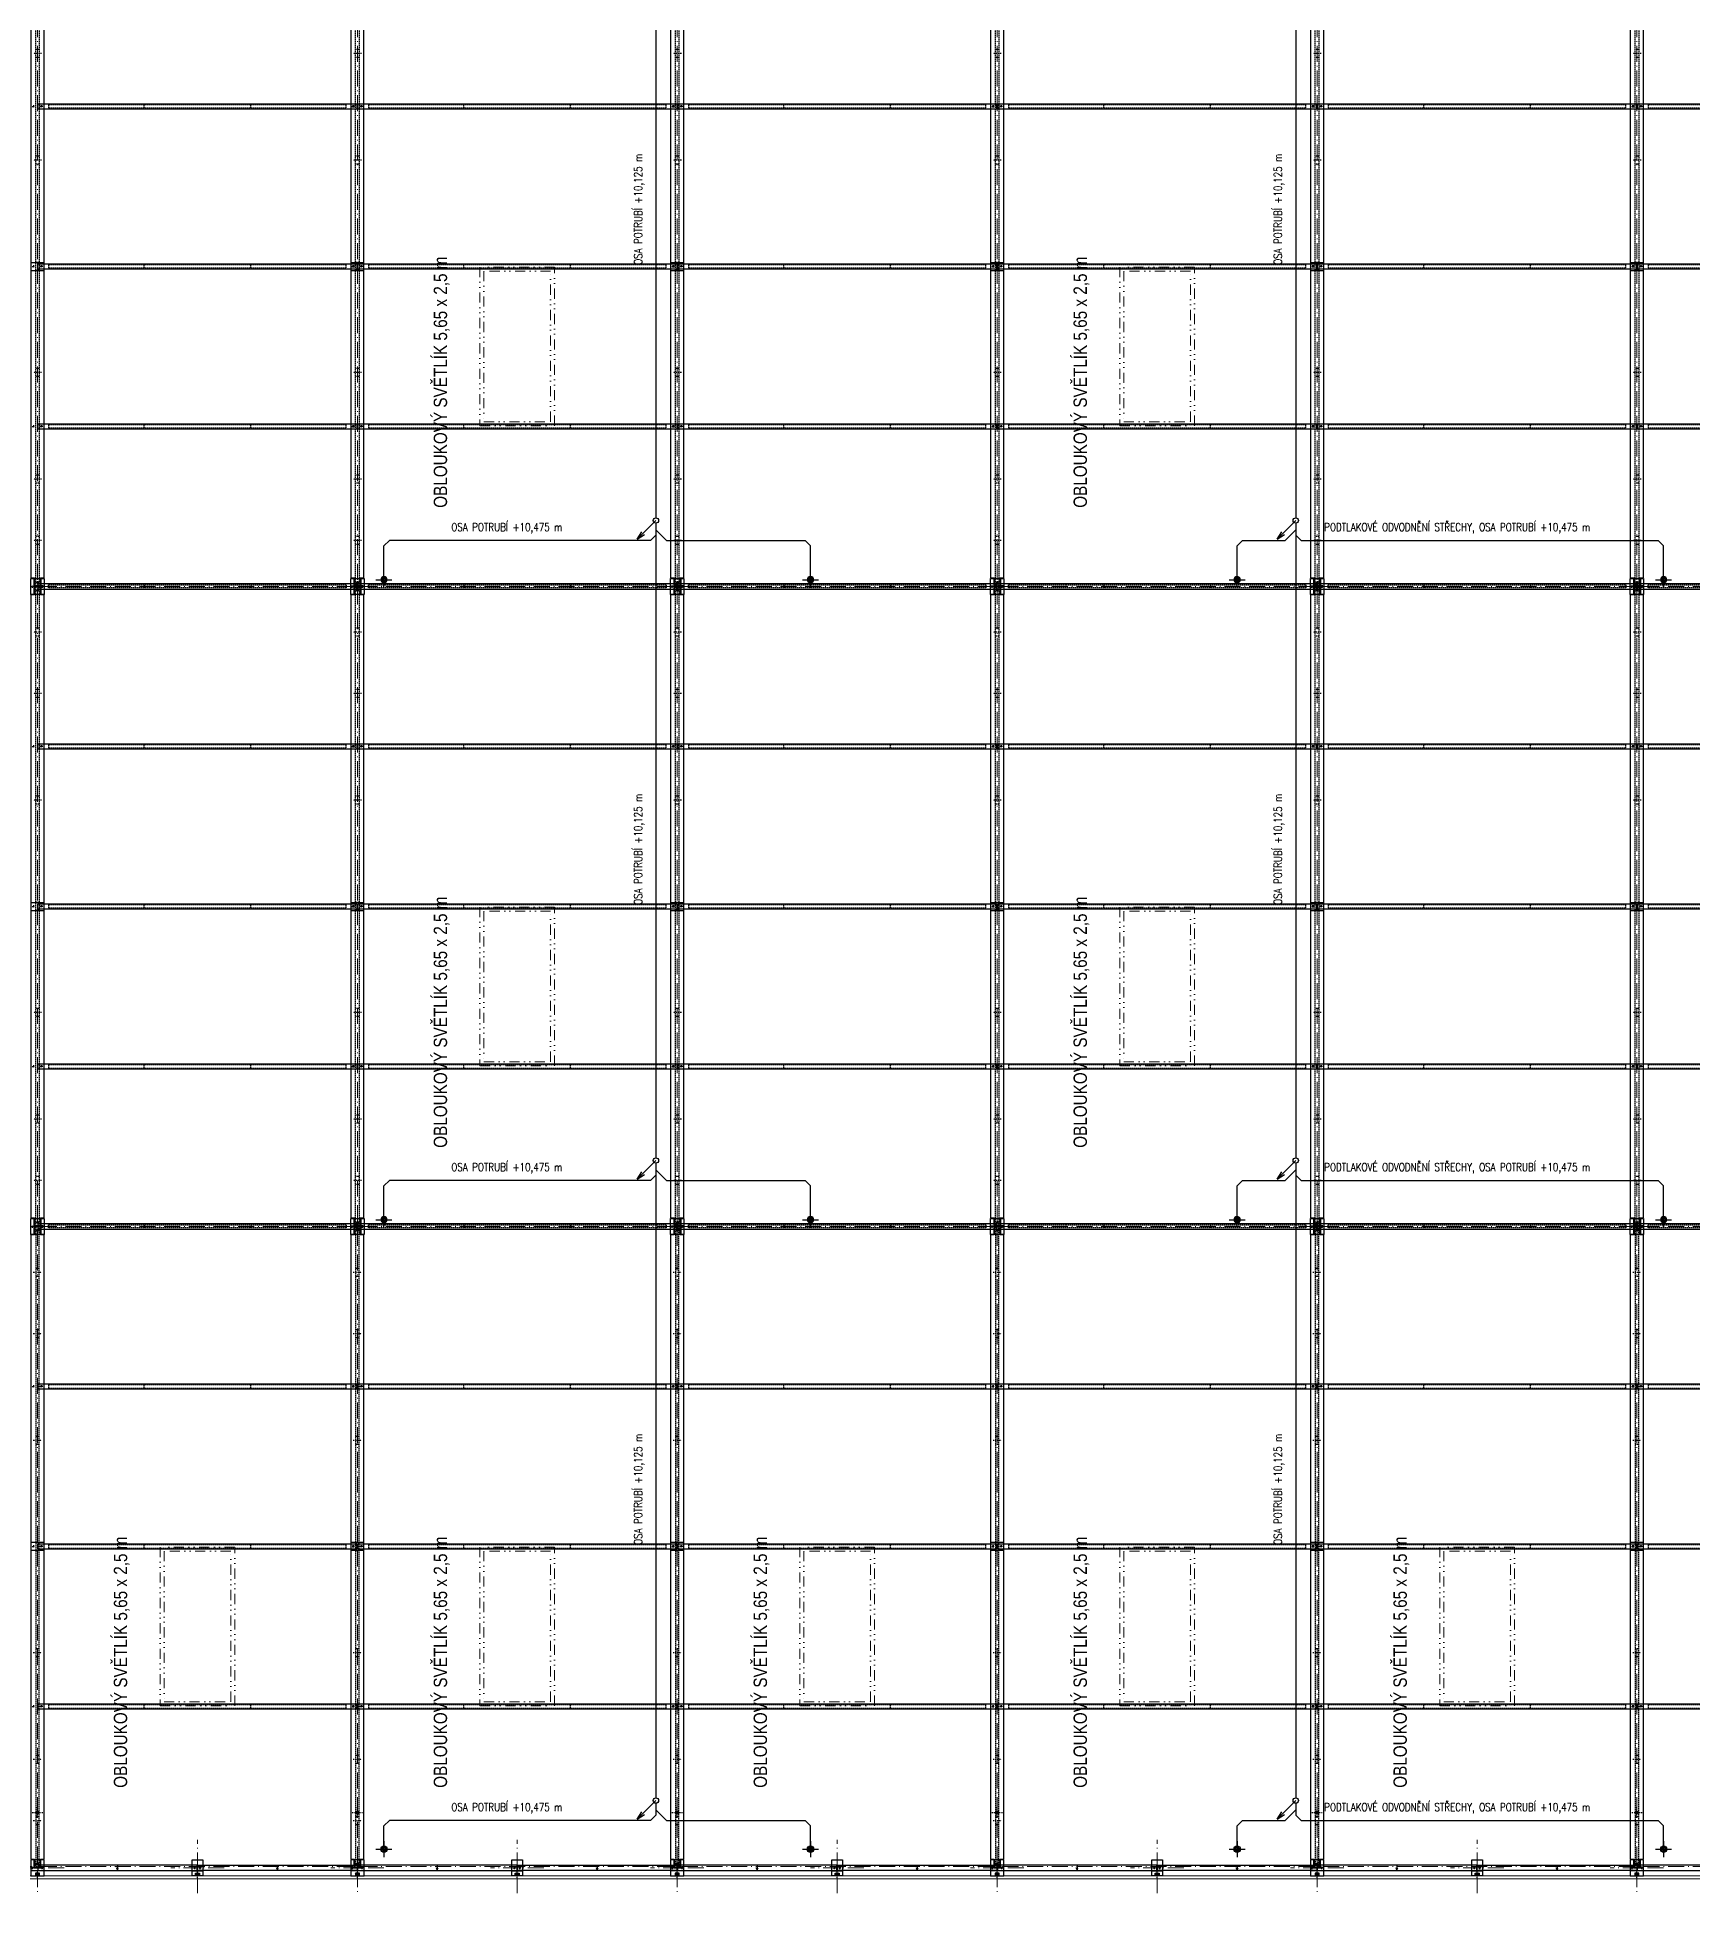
# Model space of a CAD drawing. Header units: millimetres. Extents: x 325046 to 1268204, y 1875583 to 2761998.
# Drawn here: x 802074 to 864169, y 2053383 to 2123333 of the extents above; entities that cross this region are included whole.
import ezdxf

# ---------------------------------------------------------------- set-up
doc = ezdxf.new("R2010")
doc.units = ezdxf.units.MM
doc.header["$LTSCALE"] = 100
doc.header["$PDMODE"] = 65
for name, pattern in [('ACAD_ISO10W100', [18.5, 12, -3, 0.5, -3]), ('DASHDOT', [1, 0.5, -0.25, 0, -0.25]), ('DASHED', [0.75, 0.5, -0.25]), ('DIVIDE', [31.75, 12.7, -6.35, 0, -6.35, 0, -6.35]), ('SO02_F11anp01$0${ Leader Line}', [0])]:
    doc.linetypes.add(name, pattern=pattern)
for name, color, linetype in [('025', 1, 'Continuous'), ('035', 7, 'Continuous'), ('070', 6, 'Continuous'), ('DEHA', 2, 'Continuous'), ('KOTY', 2, 'Continuous'), ('Kóty osové', 5, 'Continuous'), ('POPIS', 7, 'Continuous')]:
    doc.layers.add(name, color=color, linetype=linetype)
for name, color, linetype, lineweight, true_color in [('Korabek-text', 7, 'Continuous', 0, 0x7a7a7a), ('Korabek-trasy', 7, 'Continuous', 30, 0x7478c3), ('Korabek-vpuste', 7, 'Continuous', 30, 0x6f7ceb), ('Světlíky', 7, 'DIVIDE', 15, 0xf81696)]:
    doc.layers.add(name, color=color, linetype=linetype, lineweight=lineweight, true_color=true_color)
doc.layers.add('Objekty - osy', color=5, linetype='ACAD_ISO10W100', lineweight=20)
doc.layers.add('OBVODOVÝ PLÁŠŤ', color=2, linetype='Continuous', lineweight=9)
doc.layers.add('Příprava na dock', color=7, linetype='Continuous', true_color=0x616161)
doc.styles.add('ARIAL NARROW', font='ARIALN.TTF')
doc.styles.add('ARIL-TENKÝ', font='arial.ttf')
doc.styles.add('ROMANS', font='romans.shx', dxfattribs={"width": 0.8})
doc.dimstyles.new('400', dxfattribs={"dimscale": 400, "dimtxt": 2.5, "dimasz": 2, "dimexe": 1, "dimexo": 12, "dimgap": 1, "dimtad": 1, "dimdec": 0, "dimzin": 0, "dimdsep": 46, "dimtxsty": 'ARIL-TENKÝ', "dimblk": 'ARCHTICK', "dimcen": 4, "dimdle": 1, "dimclrd": 256, "dimclre": 256, "dimclrt": 7, "dimadec": 0, "dimazin": 0, "dimtfac": 1, "dimtdec": 0, "dimtix": 1, "dimtofl": 0, "dimtmove": 0, "dimatfit": 0, "dimldrblk": 'OBLIQUE', "dimfxl": 1, "dimtolj": 1, "dimtzin": 0, "dimlwd": -1, "dimlwe": -1, "dimarcsym": 0})

# ---------------------------------------------------------------- blocks, each defined once
blk = doc.blocks.new('S1 STŘECHA')
at = {"layer": '025'}
h = blk.add_hatch(color=256, dxfattribs=at)
h.dxf.hatch_style = 1
edge = h.paths.add_edge_path()
edge.add_arc((1682139, -5081019), 10, 0, 360)
h = blk.add_hatch(color=256, dxfattribs=at)
h.dxf.hatch_style = 1
edge = h.paths.add_edge_path()
edge.add_arc((1682519, -5081019), 10, 0, 360)
for centre in [(1682139, -5081019), (1682519, -5081019)]:
    blk.add_circle(centre, 10, dxfattribs=at)
at = {"layer": '035', "linetype": 'DASHED'}
for centre in [(1682329, -5080869), (1682329, -5081169)]:
    blk.add_circle(centre, 30, dxfattribs=at)
at = {"layer": '070', "ltscale": 0.5}
blk.add_lwpolyline([(1682079, -5080719), (1682579, -5080719), (1682579, -5081319), (1682079, -5081319)], close=True, dxfattribs=at)
for points in [[(1682199, -5080719), (1682199, -5081319)], [(1682459, -5080719), (1682459, -5081319)]]:
    blk.add_lwpolyline(points, dxfattribs=at)
at = {"layer": 'Příprava na dock', "linetype": 'DASHDOT', "ltscale": 0.5}
for points in [[(1682189, -5081019), (1682089, -5081019)], [(1682139, -5081069), (1682139, -5080969)], [(1682279, -5080869), (1682379, -5080869)], [(1682279, -5081169), (1682379, -5081169)], [(1682329, -5080819), (1682329, -5080919)], [(1682329, -5081119), (1682329, -5081219)], [(1682569, -5081019), (1682469, -5081019)], [(1682519, -5081069), (1682519, -5080969)]]:
    blk.add_lwpolyline(points, dxfattribs=at)
blk = doc.blocks.new('V2')
at = {"layer": '025'}
h = blk.add_hatch(color=256, dxfattribs=at)
h.dxf.hatch_style = 1
h.paths.add_polyline_path([(1705186, -4880766, -1), (1705166, -4880766, -1)])
h = blk.add_hatch(color=256, dxfattribs=at)
h.dxf.hatch_style = 1
h.paths.add_polyline_path([(1705466, -4880766, 1), (1705486, -4880766, 1)])
h = blk.add_hatch(color=256, dxfattribs=at)
h.dxf.hatch_style = 1
h.paths.add_polyline_path([(1705186, -4886766, -1), (1705166, -4886766, -1)])
h = blk.add_hatch(color=256, dxfattribs=at)
h.dxf.hatch_style = 1
h.paths.add_polyline_path([(1705466, -4886766, 1), (1705486, -4886766, 1)])
h = blk.add_hatch(color=256, dxfattribs=at)
h.dxf.hatch_style = 1
h.paths.add_polyline_path([(1705186, -4892766, -1), (1705166, -4892766, -1)])
h = blk.add_hatch(color=256, dxfattribs=at)
h.dxf.hatch_style = 1
h.paths.add_polyline_path([(1705466, -4892766, 1), (1705486, -4892766, 1)])
at = {"layer": 'Příprava na dock'}
h = blk.add_hatch(dxfattribs=at)
h.set_pattern_fill('ANSI31', color=256, scale=250, angle=180)
h.set_pattern_definition([(225, (602695.915, -9703834.77), (22.09708691, -22.09708691), [])])
edge = h.paths.add_edge_path()
edge.add_arc((1705326, -4876786), 50, 0, 360)
at = {"layer": '025', "linetype": 'DASHED', "ltscale": 0.5}
for centre in [(1705326, -4874866), (1705326, -4898616)]:
    blk.add_circle(centre, 12.5, dxfattribs=at)
at = {"layer": '025'}
for centre, radius in [((1705326, -4876786), 50), ((1705176, -4880766), 10), ((1705476, -4880766), 10), ((1705176, -4886766), 10), ((1705476, -4886766), 10), ((1705176, -4892766), 10), ((1705476, -4892766), 10)]:
    blk.add_circle(centre, radius, dxfattribs=at)
at = {"layer": '035'}
blk.add_lwpolyline([(1705216, -4875036), (1705076, -4875036), (1705076, -4875036), (1705076, -4875036), (1705076, -4898446), (1705216, -4898446), (1705216, -4898746), (1705436, -4898746), (1705436, -4898446), (1705436, -4898446), (1705576, -4898446), (1705576, -4875036), (1705576, -4875036), (1705576, -4875036), (1705436, -4875036), (1705436, -4874736), (1705216, -4874736)], close=True, dxfattribs=at)
for points in [[(1705216, -4874836), (1705436, -4874836)], [(1705076, -4886616), (1705576, -4886616)], [(1705076, -4886916), (1705576, -4886916)]]:
    blk.add_lwpolyline(points, dxfattribs=at)
at = {"layer": '035', "linetype": 'DASHED'}
blk.add_lwpolyline([(1705391, -4874736), (1705261, -4874736), (1705261, -4898746), (1705391, -4898746)], close=True, dxfattribs=at)
at = {"layer": '035', "linetype": 'DASHED', "ltscale": 0.8}
for points in [[(1705391, -4876336), (1705261, -4876336)], [(1705391, -4876636), (1705261, -4876636)], [(1705391, -4878636), (1705261, -4878636)], [(1705391, -4878936), (1705261, -4878936)], [(1705391, -4882636), (1705261, -4882636)], [(1705391, -4882936), (1705261, -4882936)], [(1705386, -4886616), (1705266, -4886616)], [(1705386, -4886916), (1705266, -4886916)], [(1705391, -4890596), (1705261, -4890596)], [(1705391, -4890896), (1705261, -4890896)], [(1705391, -4894596), (1705261, -4894596)], [(1705391, -4894896), (1705261, -4894896)], [(1705391, -4896896), (1705261, -4896896)], [(1705391, -4897196), (1705261, -4897196)]]:
    blk.add_lwpolyline(points, dxfattribs=at)
at = {"layer": 'DEHA', "color": 3, "linetype": 'DASHDOT', "ltscale": 0.9}
for points in [[(1705523, -4876786), (1705129, -4876786)], [(1705326, -4876589), (1705326, -4876983)]]:
    blk.add_lwpolyline(points, dxfattribs=at)
at = {"layer": 'Příprava na dock', "linetype": 'DASHDOT', "ltscale": 0.2}
for points in [[(1705326, -4874916), (1705326, -4874816)], [(1705276, -4874866), (1705376, -4874866)], [(1705376, -4898616), (1705276, -4898616)], [(1705326, -4898666), (1705326, -4898566)]]:
    blk.add_lwpolyline(points, dxfattribs=at)
at = {"layer": 'Příprava na dock', "linetype": 'DASHDOT', "ltscale": 0.8}
for points in [[(1705481, -4876486), (1705171, -4876486)], [(1705481, -4878786), (1705171, -4878786)], [(1705481, -4882786), (1705171, -4882786)], [(1705481, -4890746), (1705171, -4890746)], [(1705481, -4894746), (1705171, -4894746)], [(1705481, -4897046), (1705171, -4897046)]]:
    blk.add_lwpolyline(points, dxfattribs=at)
at = {"layer": 'Příprava na dock', "linetype": 'DASHDOT', "ltscale": 0.5}
for points in [[(1705126, -4880766), (1705226, -4880766)], [(1705176, -4880816), (1705176, -4880716)], [(1705526, -4880766), (1705426, -4880766)], [(1705476, -4880816), (1705476, -4880716)], [(1705176, -4886816), (1705176, -4886716)], [(1705476, -4886816), (1705476, -4886716)], [(1705126, -4886766), (1705226, -4886766)], [(1705526, -4886766), (1705426, -4886766)], [(1705126, -4892766), (1705226, -4892766)], [(1705176, -4892816), (1705176, -4892716)], [(1705526, -4892766), (1705426, -4892766)], [(1705476, -4892816), (1705476, -4892716)]]:
    blk.add_lwpolyline(points, dxfattribs=at)
blk = doc.blocks.new('V1')
at = {"layer": '025'}
h = blk.add_hatch(color=256, dxfattribs=at)
h.dxf.hatch_style = 1
h.paths.add_polyline_path([(1708921, -4904766, -1), (1708901, -4904766, -1)])
h = blk.add_hatch(color=256, dxfattribs=at)
h.dxf.hatch_style = 1
h.paths.add_polyline_path([(1709201, -4904766, 1), (1709221, -4904766, 1)])
h = blk.add_hatch(color=256, dxfattribs=at)
h.dxf.hatch_style = 1
h.paths.add_polyline_path([(1708921, -4910766, -1), (1708901, -4910766, -1)])
h = blk.add_hatch(color=256, dxfattribs=at)
h.dxf.hatch_style = 1
h.paths.add_polyline_path([(1709201, -4910766, 1), (1709221, -4910766, 1)])
h = blk.add_hatch(color=256, dxfattribs=at)
h.dxf.hatch_style = 1
h.paths.add_polyline_path([(1708921, -4916766, -1), (1708901, -4916766, -1)])
h = blk.add_hatch(color=256, dxfattribs=at)
h.dxf.hatch_style = 1
h.paths.add_polyline_path([(1709201, -4916766, 1), (1709221, -4916766, 1)])
at = {"layer": '025', "linetype": 'DASHED', "ltscale": 0.5}
for centre in [(1709061, -4898916), (1709061, -4922616)]:
    blk.add_circle(centre, 12.5, dxfattribs=at)
at = {"layer": '025'}
for centre in [(1708911, -4904766), (1709211, -4904766), (1708911, -4910766), (1709211, -4910766), (1708911, -4916766), (1709211, -4916766)]:
    blk.add_circle(centre, 10, dxfattribs=at)
at = {"layer": '035'}
blk.add_lwpolyline([(1708951, -4922446), (1708811, -4922446), (1708811, -4922446), (1708811, -4922446), (1708811, -4899086), (1708951, -4899086), (1708951, -4898786), (1709171, -4898786), (1709171, -4899086), (1709171, -4899086), (1709311, -4899086), (1709311, -4922446), (1709311, -4922446), (1709311, -4922446), (1709171, -4922446), (1709171, -4922746), (1708951, -4922746)], close=True, dxfattribs=at)
at = {"layer": '035', "linetype": 'DASHED'}
blk.add_lwpolyline([(1709126, -4898786), (1708996, -4898786), (1708996, -4922746), (1709126, -4922746)], close=True, dxfattribs=at)
at = {"layer": '035', "linetype": 'DASHED', "ltscale": 0.8}
for points in [[(1709126, -4900336), (1708996, -4900336)], [(1709126, -4900636), (1708996, -4900636)], [(1709126, -4902636), (1708996, -4902636)], [(1709126, -4902936), (1708996, -4902936)], [(1709126, -4906636), (1708996, -4906636)], [(1709126, -4906936), (1708996, -4906936)], [(1709121, -4910616), (1709001, -4910616)], [(1709121, -4910916), (1709001, -4910916)], [(1709126, -4914596), (1708996, -4914596)], [(1709126, -4914896), (1708996, -4914896)], [(1709126, -4918596), (1708996, -4918596)], [(1709126, -4918896), (1708996, -4918896)], [(1709126, -4920896), (1708996, -4920896)], [(1709126, -4921196), (1708996, -4921196)]]:
    blk.add_lwpolyline(points, dxfattribs=at)
at = {"layer": '035'}
for points in [[(1708811, -4910616), (1709311, -4910616)], [(1708811, -4910916), (1709311, -4910916)]]:
    blk.add_lwpolyline(points, dxfattribs=at)
at = {"layer": 'Příprava na dock', "linetype": 'DASHDOT', "ltscale": 0.2}
for points in [[(1709011, -4898916), (1709111, -4898916)], [(1709061, -4898966), (1709061, -4898866)], [(1709111, -4922616), (1709011, -4922616)], [(1709061, -4922666), (1709061, -4922566)]]:
    blk.add_lwpolyline(points, dxfattribs=at)
at = {"layer": 'Příprava na dock', "linetype": 'DASHDOT', "ltscale": 0.8}
for points in [[(1709216, -4900486), (1708906, -4900486)], [(1709216, -4902786), (1708906, -4902786)], [(1709216, -4906786), (1708906, -4906786)], [(1709216, -4914746), (1708906, -4914746)], [(1709216, -4918746), (1708906, -4918746)], [(1709216, -4921046), (1708906, -4921046)]]:
    blk.add_lwpolyline(points, dxfattribs=at)
at = {"layer": 'Příprava na dock', "linetype": 'DASHDOT', "ltscale": 0.5}
for points in [[(1708861, -4904766), (1708961, -4904766)], [(1708911, -4904816), (1708911, -4904716)], [(1709261, -4904766), (1709161, -4904766)], [(1709211, -4904816), (1709211, -4904716)], [(1708861, -4910766), (1708961, -4910766)], [(1708911, -4910816), (1708911, -4910716)], [(1709261, -4910766), (1709161, -4910766)], [(1709211, -4910816), (1709211, -4910716)], [(1708861, -4916766), (1708961, -4916766)], [(1708911, -4916816), (1708911, -4916716)], [(1709261, -4916766), (1709161, -4916766)], [(1709211, -4916816), (1709211, -4916716)]]:
    blk.add_lwpolyline(points, dxfattribs=at)
blk = doc.blocks.new('L1.1_PŮDORYS')
at = {"layer": '035'}
for points in [[(1507676, -5195314), (1507676, -5195314), (1507676, -5195314), (1507676, -5207274), (1507676, -5207274), (1507676, -5207274), (1507676, -5207274), (1507676, -5207274), (1507876, -5207274), (1507876, -5207274), (1507876, -5207274), (1507876, -5207274), (1507876, -5207274), (1507876, -5195314), (1507876, -5195314), (1507876, -5195314), (1507876, -5195314), (1507676, -5195314)], [(1507756, -5195454), (1507796, -5195454), (1507796, -5195514), (1507756, -5195514)], [(1507756, -5207134), (1507796, -5207134), (1507796, -5207074), (1507756, -5207074)]]:
    blk.add_lwpolyline(points, close=True, dxfattribs=at)
at = {"layer": '035', "linetype": 'DASHED'}
blk.add_lwpolyline([(1507836, -5195714), (1507836, -5206874), (1507716, -5206874), (1507716, -5195714)], close=True, dxfattribs=at)
for points in [[(1507716, -5199294), (1507836, -5199294)], [(1507716, -5203294), (1507836, -5203294)]]:
    blk.add_lwpolyline(points, dxfattribs=at)
at = {"layer": 'Příprava na dock', "linetype": 'DASHDOT', "ltscale": 0.5}
for points in [[(1507826, -5195484), (1507726, -5195484)], [(1507776, -5195534), (1507776, -5195434)], [(1507776, -5207154), (1507776, -5207054)], [(1507826, -5207104), (1507726, -5207104)]]:
    blk.add_lwpolyline(points, dxfattribs=at)
blk = doc.blocks.new('L1_PU')
at = {"layer": '035', "color": 0}
blk.add_lwpolyline([(1717306, -4886866), (1705346, -4886866), (1705346, -4886666), (1717306, -4886666)], close=True, dxfattribs=at)
at = {"layer": '035', "color": 0, "linetype": 'DASHED'}
blk.add_lwpolyline([(1716906, -4886706), (1705746, -4886706), (1705746, -4886826), (1716906, -4886826)], close=True, dxfattribs=at)
at = {"layer": '035', "linetype": 'DASHED'}
for points in [[(1709326, -4886826), (1709326, -4886706)], [(1713326, -4886826), (1713326, -4886706)]]:
    blk.add_lwpolyline(points, dxfattribs=at)
at = {"layer": '035'}
for points in [[(1705446, -4886746), (1705506, -4886746), (1705506, -4886786), (1705446, -4886786)], [(1717206, -4886746), (1717146, -4886746), (1717146, -4886786), (1717206, -4886786)]]:
    blk.add_lwpolyline(points, close=True, dxfattribs=at)
at = {"layer": 'Příprava na dock', "linetype": 'DASHDOT', "ltscale": 0.5}
for points in [[(1705476, -4886716), (1705476, -4886816)], [(1717176, -4886716), (1717176, -4886816)], [(1705426, -4886766), (1705526, -4886766)], [(1717126, -4886766), (1717226, -4886766)]]:
    blk.add_lwpolyline(points, dxfattribs=at)
blk = doc.blocks.new('S2 STŘECHA')
at = {"layer": '025'}
h = blk.add_hatch(color=256, dxfattribs=at)
h.dxf.hatch_style = 1
edge = h.paths.add_edge_path()
edge.add_arc((1694149, -5104969), 10, 0, 360)
h = blk.add_hatch(color=256, dxfattribs=at)
h.dxf.hatch_style = 1
edge = h.paths.add_edge_path()
edge.add_arc((1694509, -5104969), 10, 0, 360)
at = {"layer": 'Příprava na dock', "ltscale": 0.5}
h = blk.add_hatch(dxfattribs=at)
h.set_pattern_fill('ANSI31', color=256, scale=250)
h.set_pattern_definition([(45, (-71057.18, -131932.95), (-22.09708691, 22.09708691), [])])
h.paths.add_polyline_path([(1694254, -5105269), (1694404, -5105269), (1694404, -5105169), (1694254, -5105169)])
at = {"layer": '025', "ltscale": 0.5}
blk.add_lwpolyline([(1694254, -5105269), (1694404, -5105269), (1694404, -5105169), (1694254, -5105169)], close=True, dxfattribs=at)
at = {"layer": '025', "linetype": 'DASHED', "ltscale": 0.5}
blk.add_lwpolyline([(1694254, -5105269), (1694404, -5105269), (1694404, -5105259), (1694254, -5105259)], close=True, dxfattribs=at)
at = {"layer": '025'}
for centre in [(1694149, -5104969), (1694509, -5104969)]:
    blk.add_circle(centre, 10, dxfattribs=at)
at = {"layer": '035', "linetype": 'DASHED'}
blk.add_circle((1694329, -5104819), 30, dxfattribs=at)
at = {"layer": '070', "ltscale": 0.5}
blk.add_lwpolyline([(1694079, -5105269), (1694579, -5105269), (1694579, -5104669), (1694079, -5104669)], close=True, dxfattribs=at)
for points in [[(1694199, -5104669), (1694199, -5104969), (1694459, -5104969), (1694459, -5104669)], [(1694579, -5105089), (1694079, -5105089)]]:
    blk.add_lwpolyline(points, dxfattribs=at)
at = {"layer": 'Příprava na dock', "linetype": 'DASHDOT', "ltscale": 0.5}
for points in [[(1694099, -5104969), (1694199, -5104969)], [(1694199, -5104969), (1694099, -5104969)], [(1694149, -5105019), (1694149, -5104919)], [(1694149, -5105019), (1694149, -5104919)], [(1694279, -5104819), (1694379, -5104819)], [(1694329, -5104769), (1694329, -5104869)], [(1694459, -5104969), (1694559, -5104969)], [(1694559, -5104969), (1694459, -5104969)], [(1694509, -5105019), (1694509, -5104919)], [(1694509, -5105019), (1694509, -5104919)], [(1694329, -5105344), (1694329, -5105094)]]:
    blk.add_lwpolyline(points, dxfattribs=at)
blk = doc.blocks.new('ZT1_PU')
at = {"layer": '035', "ltscale": 0.5}
blk.add_lwpolyline([(1684235, -4865636), (1690215, -4865636), (1690215, -4865836), (1684235, -4865836)], close=True, dxfattribs=at)
at = {"layer": '035', "color": 2}
for points in [[(1687223, -4865656), (1687191, -4865736)], [(1687223, -4865816), (1687223, -4865656)], [(1687223, -4865656), (1687255, -4865736)]]:
    blk.add_lwpolyline(points, dxfattribs=at)
at = {"layer": '035'}
for centre in [(1684405, -4865736), (1690125, -4865736)]:
    blk.add_circle(centre, 25, dxfattribs=at)
at = {"layer": 'Příprava na dock', "linetype": 'DASHDOT', "ltscale": 0.5}
for points in [[(1684355, -4865736), (1684455, -4865736)], [(1684405, -4865686), (1684405, -4865786)], [(1690075, -4865736), (1690175, -4865736)], [(1690125, -4865686), (1690125, -4865786)]]:
    blk.add_lwpolyline(points, dxfattribs=at)
blk = doc.blocks.new('S3 STŘECHA')
at = {"layer": '025'}
h = blk.add_hatch(color=256, dxfattribs=at)
h.dxf.hatch_style = 1
edge = h.paths.add_edge_path()
edge.add_arc((1676229, -5009069), 10, 0, 360)
h = blk.add_hatch(color=256, dxfattribs=at)
h.dxf.hatch_style = 1
edge = h.paths.add_edge_path()
edge.add_arc((1676429, -5009069), 10, 0, 360)
at = {"layer": 'Příprava na dock', "ltscale": 0.5}
h = blk.add_hatch(dxfattribs=at)
h.set_pattern_fill('ANSI31', color=256, scale=250, angle=180)
h.set_pattern_definition([(225, (3441714.858, -9982104.093), (22.09708691, -22.09708691), [])])
h.paths.add_polyline_path([(1676404, -5008769), (1676254, -5008769), (1676254, -5008869), (1676404, -5008869)])
at = {"layer": '025', "ltscale": 0.5}
blk.add_lwpolyline([(1676404, -5008769), (1676254, -5008769), (1676254, -5008869), (1676404, -5008869)], close=True, dxfattribs=at)
at = {"layer": '025', "linetype": 'DASHED', "ltscale": 0.5}
blk.add_lwpolyline([(1676404, -5008769), (1676254, -5008769), (1676254, -5008779), (1676404, -5008779)], close=True, dxfattribs=at)
at = {"layer": '025'}
for centre in [(1676229, -5009069), (1676429, -5009069)]:
    blk.add_circle(centre, 10, dxfattribs=at)
at = {"layer": '070', "ltscale": 0.5}
blk.add_lwpolyline([(1676529, -5008769), (1676129, -5008769), (1676129, -5009369), (1676529, -5009369)], close=True, dxfattribs=at)
blk.add_lwpolyline([(1676129, -5008949), (1676529, -5008949)], dxfattribs=at)
at = {"layer": 'Příprava na dock', "linetype": 'DASHDOT', "ltscale": 0.5}
for points in [[(1676179, -5009069), (1676279, -5009069)], [(1676229, -5009019), (1676229, -5009119)], [(1676329, -5008694), (1676329, -5008944)], [(1676479, -5009069), (1676379, -5009069)], [(1676429, -5009019), (1676429, -5009119)]]:
    blk.add_lwpolyline(points, dxfattribs=at)
blk = doc.blocks.new('vpust_tučně')
at = {"layer": 'Korabek-vpuste'}
for p, q in [((53.146, 90.671), (53.146, 91.171)), ((52.896, 90.921), (53.396, 90.921))]:
    blk.add_line(p, q, dxfattribs=at)
for radius in [0.1, 0.075, 0.05]:
    blk.add_circle((53.146, 90.921), radius, dxfattribs=at)
blk = doc.blocks.new('A$C73023567')
at = {"layer": 'Korabek-trasy'}
for p, q in [((119475, 79215.6), (119475, 55415.6)), ((143475, 79215.6), (143475, 55415.6)), ((119475, 55315.6), (118777.7, 54618.2)), ((143475, 55315.6), (142777.7, 54618.2)), ((109475.3, 54565.6), (109275, 54365.2)), ((119274.7, 54565.6), (109475.3, 54565.6)), ((118777.7, 54618.2), (118948.4, 54892.8)), ((118777.7, 54618.2), (119052.3, 54788.9)), ((119475, 54765.9), (119274.7, 54565.6)), ((119475, 55215.6), (119475, 31415.6)), ((119475, 54966.2), (119875.7, 54565.6)), ((119875.7, 54565.6), (125074.7, 54565.6)), ((125074.7, 54565.6), (125275, 54365.2)), ((141475.3, 54565.6), (141275, 54365.2)), ((141475.3, 54565.6), (143074.3, 54565.6)), ((142777.7, 54618.2), (142948.4, 54892.8)), ((142777.7, 54618.2), (143052.3, 54788.9)), ((143475, 54966.2), (143074.3, 54565.6)), ((143475, 55215.6), (143475, 31415.6)), ((143475, 54765.9), (143675.3, 54565.6)), ((143675.3, 54565.6), (157074.7, 54565.6)), ((157074.7, 54565.6), (157275, 54365.2)), ((109275, 53095.6), (109275, 54365.2)), ((125275, 53095.6), (125275, 54365.2)), ((141275, 53095.6), (141275, 54365.2)), ((157275, 53095.6), (157275, 54365.2)), ((119475, 31315.6), (118777.7, 30618.2)), ((118777.7, 30618.2), (118948.4, 30892.8)), ((118777.7, 30618.2), (119052.3, 30788.9)), ((119475, 31215.6), (119475, 7415.6)), ((119475, 30966.2), (119875.7, 30565.6)), ((143475, 31315.6), (142777.7, 30618.2)), ((142777.7, 30618.2), (142948.4, 30892.8)), ((142777.7, 30618.2), (143052.3, 30788.9)), ((143475, 30966.2), (143074.3, 30565.6)), ((143475, 31215.6), (143475, 7415.6)), ((109475.3, 30565.6), (109275, 30365.2)), ((109275, 29095.6), (109275, 30365.2)), ((119274.7, 30565.6), (109475.3, 30565.6)), ((119475, 30765.9), (119274.7, 30565.6)), ((119875.7, 30565.6), (125074.7, 30565.6)), ((125074.7, 30565.6), (125275, 30365.2)), ((125275, 29095.6), (125275, 30365.2)), ((141475.3, 30565.6), (141275, 30365.2)), ((141275, 29095.6), (141275, 30365.2)), ((141475.3, 30565.6), (143074.3, 30565.6)), ((143475, 30765.9), (143675.3, 30565.6)), ((143675.3, 30565.6), (157074.7, 30565.6)), ((157074.7, 30565.6), (157275, 30365.2)), ((157275, 29095.6), (157275, 30365.2)), ((119475, 7315.6), (118777.7, 6618.2)), ((119475, 7215.6), (119475, 6765.9)), ((143475, 7315.6), (142777.7, 6618.2)), ((143475, 7215.6), (143475, 6765.9)), ((109475.3, 6565.6), (109275, 6365.2)), ((109275, 5495.6), (109275, 6365.2)), ((119274.7, 6565.6), (109475.3, 6565.6)), ((118777.7, 6618.2), (118948.4, 6892.8)), ((118777.7, 6618.2), (119052.3, 6788.9)), ((119475, 6765.9), (119274.7, 6565.6)), ((119475, 6966.2), (119875.7, 6565.6)), ((119875.7, 6565.6), (125074.7, 6565.6)), ((125074.7, 6565.6), (125275, 6365.2)), ((125275, 5495.6), (125275, 6365.2)), ((141475.3, 6565.6), (141275, 6365.2)), ((141275, 5495.6), (141275, 6365.2)), ((141475.3, 6565.6), (143074.3, 6565.6)), ((142777.7, 6618.2), (142948.4, 6892.8)), ((142777.7, 6618.2), (143052.3, 6788.9)), ((143475, 6966.2), (143074.3, 6565.6)), ((143475, 6765.9), (143675.3, 6565.6)), ((143675.3, 6565.6), (157074.7, 6565.6)), ((157074.7, 6565.6), (157275, 6365.2)), ((157275, 5495.6), (157275, 6365.2))]:
    blk.add_line(p, q, dxfattribs=at)
for centre in [(119475, 55315.6), (143475, 55315.6), (119475, 31315.6), (143475, 31315.6), (119475, 7315.6), (143475, 7315.6)]:
    blk.add_circle(centre, 100, dxfattribs=at)
at = {"layer": 'Korabek-vpuste', "yscale": 1200, "zscale": 1200}
for p, xscale, rotation in [((169.4, -10679.3), -1200, 270.0000000072112), ((16169.4, -10679.3), -1200, 270.0000000072112), ((32169.4, -10679.3), -1200, 270.0000000072112), ((48169.4, -10679.3), -1200, 270.0000000072112), ((169.4, -34679.3), -1200, 270.0000000072112), ((16169.4, -34679.3), -1200, 270.0000000072112), ((32169.4, -34679.3), -1200, 270.0000000072112), ((48169.4, -34679.3), -1200, 270.0000000072112), ((169.4, 69270.4), 1200, 269.9999999927888), ((16169.4, 69270.4), 1200, 269.9999999927888), ((32169.4, 69270.4), 1200, 269.9999999927888), ((48169.4, 69270.4), 1200, 269.9999999927888)]:
    blk.add_blockref('vpust_tučně', p, dxfattribs=dict(at, xscale=xscale, rotation=rotation))
at = {"layer": 'Korabek-text', "char_height": 300, "width": 28411.347, "attachment_point": 7, "style": 'ROMANS'}
for s, insert, rotation in [('OSA POTRUBÍ +10,125 m', (119048.2, 64901.8), 90), ('OSA POTRUBÍ +10,125 m', (143048.2, 64901.8), 90), ('OSA POTRUBÍ +10,475 m', (111799.6, 54827), 0), ('PODTLAKOVÉ ODVODNĚNÍ STŘECHY, OSA POTRUBÍ +10,475 m', (144542.9, 54827), 0), ('OSA POTRUBÍ +10,125 m', (119048.2, 40901.8), 90), ('OSA POTRUBÍ +10,125 m', (143048.2, 40901.8), 90), ('OSA POTRUBÍ +10,475 m', (111799.6, 30827), 0), ('PODTLAKOVÉ ODVODNĚNÍ STŘECHY, OSA POTRUBÍ +10,475 m', (144542.9, 30827), 0), ('OSA POTRUBÍ +10,125 m', (119048.2, 16901.8), 90), ('OSA POTRUBÍ +10,125 m', (143048.2, 16901.8), 90), ('OSA POTRUBÍ +10,475 m', (111799.6, 6827), 0), ('PODTLAKOVÉ ODVODNĚNÍ STŘECHY, OSA POTRUBÍ +10,475 m', (144542.9, 6827), 0)]:
    blk.add_mtext(s, dxfattribs=dict(at, insert=insert, rotation=rotation))
blk = doc.blocks.new('_ARCHTICK')
at = {"color": 0, "linetype": 'ByBlock', "const_width": 0.15}
blk.add_lwpolyline([(-0.5, -0.5), (0.5, 0.5)], dxfattribs=at)
blk = doc.blocks.new('*D1568')
at = {"layer": 'Defpoints', "color": 0, "transparency": 16777216}
for p in [(705684, 2054273), (1018474, 2054273), (705684, 2046531)]:
    blk.add_point(p, dxfattribs=at)
at = {"layer": 'Kóty osové', "transparency": 16777216}
for p, q in [((705684, 2049473), (705684, 2046131)), ((1018474, 2049473), (1018474, 2046131)), ((1018874, 2046531), (705284, 2046531))]:
    blk.add_line(p, q, dxfattribs=at)
at = {"layer": 'Kóty osové', "transparency": 16777216, "xscale": 800, "yscale": 800, "zscale": 800, "rotation": 180}
blk.add_blockref('_ARCHTICK', (705684, 2046531), dxfattribs=at)
at = {"layer": 'Kóty osové', "transparency": 16777216, "xscale": 800, "yscale": 800, "zscale": 800}
blk.add_blockref('_ARCHTICK', (1018474, 2046531), dxfattribs=at)
at = {"layer": 'Kóty osové', "color": 7, "transparency": 16777216, "insert": (862079, 2047442), "char_height": 1000, "attachment_point": 5, "style": 'ARIL-TENKÝ'}
blk.add_mtext('\\A1;312790', dxfattribs=at)
blk = doc.blocks.new('_Oblique')
at = {"color": 0, "lineweight": -2}
blk.add_line((-0.5, -0.5), (0.5, 0.5), dxfattribs=at)

msp = doc.modelspace()

# ---------------------------------------------------------------- linework, layer by layer
at = {"layer": 'Objekty - osy', "ltscale": 0.5}
for points in [[(802078.7, 2175743.4), (802078.7, 2053743.4)], [(814078.7, 2175743.4), (814078.7, 2053743.4)], [(826078.7, 2175743.4), (826078.7, 2053743.4)], [(838078.7, 2175743.4), (838078.7, 2053743.4)], [(850078.7, 2175743.4), (850078.7, 2053743.4)], [(862078.7, 2175743.4), (862078.7, 2053743.4)], [(705078.7, 2102743.4), (1019078.7, 2102743.4)], [(705078.7, 2078743.4), (1019078.7, 2078743.4)], [(808078.7, 2053743.4), (808078.7, 2055743.4)], [(820078.7, 2053743.4), (820078.7, 2055743.4)], [(832078.7, 2053743.4), (832078.7, 2055743.4)], [(844078.7, 2053743.4), (844078.7, 2055743.4)], [(856078.7, 2053743.4), (856078.7, 2055743.4)], [(705078.7, 2054743.4), (1019078.7, 2054743.4)], [(803078.7, 2054693.4), (801078.7, 2054693.4)], [(809078.7, 2054693.4), (807078.7, 2054693.4)], [(815078.7, 2054693.4), (813078.7, 2054693.4)], [(821078.7, 2054693.4), (819078.7, 2054693.4)], [(827078.7, 2054693.4), (825078.7, 2054693.4)], [(833078.7, 2054693.4), (831078.7, 2054693.4)], [(839078.7, 2054693.4), (837078.7, 2054693.4)], [(845078.7, 2054693.4), (843078.7, 2054693.4)], [(851078.7, 2054693.4), (849078.7, 2054693.4)], [(857078.7, 2054693.4), (855078.7, 2054693.4)], [(863078.7, 2054693.4), (861078.7, 2054693.4)]]:
    msp.add_lwpolyline(points, dxfattribs=at)
at = {"layer": 'OBVODOVÝ PLÁŠŤ', "ltscale": 100}
msp.add_lwpolyline([(1078473.7, 2175213.4), (1078473.7, 2126323.4), (1018473.7, 2126323.4), (1018473.7, 2054273.4), (705683.7, 2054273.4), (705683.7, 2175213.4)], close=True, dxfattribs=at)
msp.add_lwpolyline([(1078353.7, 2175093.4), (1078353.7, 2175093.4), (1078353.7, 2126443.4), (1018353.7, 2126443.4), (1018353.7, 2054393.4), (705803.7, 2054393.4), (705803.7, 2175093.4), (1078353.7, 2175093.4)], dxfattribs=at)
at = {"layer": 'Světlíky', "ltscale": 0.3}
for points in [[(818678.7, 2108768.4), (821478.7, 2108768.4), (821478.7, 2114718.4), (818678.7, 2114718.4)], [(842678.7, 2108768.4), (845478.7, 2108768.4), (845478.7, 2114718.4), (842678.7, 2114718.4)], [(818828.7, 2108918.4), (821328.7, 2108918.4), (821328.7, 2114568.4), (818828.7, 2114568.4)], [(842828.7, 2108918.4), (845328.7, 2108918.4), (845328.7, 2114568.4), (842828.7, 2114568.4)], [(818678.7, 2084768.4), (821478.7, 2084768.4), (821478.7, 2090718.4), (818678.7, 2090718.4)], [(818828.7, 2084918.4), (821328.7, 2084918.4), (821328.7, 2090568.4), (818828.7, 2090568.4)], [(842678.7, 2084768.4), (845478.7, 2084768.4), (845478.7, 2090718.4), (842678.7, 2090718.4)], [(842828.7, 2084918.4), (845328.7, 2084918.4), (845328.7, 2090568.4), (842828.7, 2090568.4)], [(806678.7, 2060768.4), (809478.7, 2060768.4), (809478.7, 2066718.4), (806678.7, 2066718.4)], [(806828.7, 2060918.4), (809328.7, 2060918.4), (809328.7, 2066568.4), (806828.7, 2066568.4)], [(818678.7, 2060768.4), (821478.7, 2060768.4), (821478.7, 2066718.4), (818678.7, 2066718.4)], [(818828.7, 2060918.4), (821328.7, 2060918.4), (821328.7, 2066568.4), (818828.7, 2066568.4)], [(830678.7, 2060768.4), (833478.7, 2060768.4), (833478.7, 2066718.4), (830678.7, 2066718.4)], [(830828.7, 2060918.4), (833328.7, 2060918.4), (833328.7, 2066568.4), (830828.7, 2066568.4)], [(842678.7, 2060768.4), (845478.7, 2060768.4), (845478.7, 2066718.4), (842678.7, 2066718.4)], [(842828.7, 2060918.4), (845328.7, 2060918.4), (845328.7, 2066568.4), (842828.7, 2066568.4)], [(854678.7, 2060768.4), (857478.7, 2060768.4), (857478.7, 2066718.4), (854678.7, 2066718.4)], [(854828.7, 2060918.4), (857328.7, 2060918.4), (857328.7, 2066568.4), (854828.7, 2066568.4)]]:
    msp.add_lwpolyline(points, close=True, dxfattribs=at)

# ---------------------------------------------------------------- block references
at = {"layer": '035', "xscale": -1, "rotation": 180}
for name, p in [('V1', (-906982.6, -2796022.4)), ('V1', (-894982.6, -2796022.4)), ('V1', (-882982.6, -2796022.4)), ('V1', (-870982.6, -2796022.4)), ('V1', (-858982.6, -2796022.4)), ('V1', (-846982.6, -2796022.4)), ('V1', (-906982.6, -2820022.4)), ('V1', (-894982.6, -2820022.4)), ('V1', (-882982.6, -2820022.4)), ('V1', (-870982.6, -2820022.4)), ('V1', (-858982.6, -2820022.4)), ('V1', (-846982.6, -2820022.4)), ('ZT1_PU', (-882146.6, -2811042.8)), ('S3 STŘECHA', (-868250.2, -2954375.1)), ('ZT1_PU', (-870146.6, -2811042.8)), ('S3 STŘECHA', (-856250.2, -2954375.1)), ('ZT1_PU', (-858146.6, -2811042.8)), ('S3 STŘECHA', (-844250.2, -2954375.1)), ('ZT1_PU', (-846146.6, -2811042.8)), ('S3 STŘECHA', (-832250.2, -2954375.1)), ('ZT1_PU', (-834146.6, -2811042.8)), ('S3 STŘECHA', (-820250.2, -2954375.1)), ('ZT1_PU', (-822146.6, -2811042.8))]:
    msp.add_blockref(name, p, dxfattribs=at)
at = {"layer": '035'}
for name, p in [('L1_PU', (-903247.1, 7007509.2)), ('L1_PU', (-891247.1, 7007509.2)), ('L1_PU', (-879247.1, 7007509.2)), ('L1_PU', (-867247.1, 7007509.2)), ('L1_PU', (-855247.1, 7007509.2)), ('L1_PU', (-843247.1, 7007509.2)), ('L1_PU', (-903247.1, 7001509.2)), ('L1_PU', (-891247.1, 7001509.2)), ('L1_PU', (-879247.1, 7001509.2)), ('L1_PU', (-867247.1, 7001509.2)), ('L1_PU', (-855247.1, 7001509.2)), ('L1_PU', (-843247.1, 7001509.2)), ('L1_PU', (-903247.1, 6995509.2)), ('L1_PU', (-891247.1, 6995509.2)), ('L1_PU', (-879247.1, 6995509.2)), ('L1_PU', (-867247.1, 6995509.2)), ('L1_PU', (-855247.1, 6995509.2)), ('L1_PU', (-843247.1, 6995509.2)), ('S1 STŘECHA', (-880250.2, 7183762)), ('S1 STŘECHA', (-868250.2, 7183762)), ('S1 STŘECHA', (-856250.2, 7183762)), ('S1 STŘECHA', (-844250.2, 7183762)), ('S1 STŘECHA', (-832250.2, 7183762)), ('S1 STŘECHA', (-820250.2, 7183762)), ('L1_PU', (-903247.1, 6983509.2)), ('L1_PU', (-891247.1, 6983509.2)), ('L1_PU', (-879247.1, 6983509.2)), ('L1_PU', (-867247.1, 6983509.2)), ('L1_PU', (-855247.1, 6983509.2)), ('L1_PU', (-843247.1, 6983509.2)), ('L1_PU', (-903247.1, 6977509.2)), ('L1_PU', (-891247.1, 6977509.2)), ('L1_PU', (-879247.1, 6977509.2)), ('L1_PU', (-867247.1, 6977509.2)), ('L1_PU', (-855247.1, 6977509.2)), ('L1_PU', (-843247.1, 6977509.2)), ('L1_PU', (-903247.1, 6971509.2)), ('L1_PU', (-891247.1, 6971509.2)), ('L1_PU', (-879247.1, 6971509.2)), ('L1_PU', (-867247.1, 6971509.2)), ('L1_PU', (-855247.1, 6971509.2)), ('L1_PU', (-843247.1, 6971509.2)), ('S1 STŘECHA', (-880250.2, 7159762)), ('S1 STŘECHA', (-868250.2, 7159762)), ('S1 STŘECHA', (-856250.2, 7159762)), ('S1 STŘECHA', (-844250.2, 7159762)), ('S1 STŘECHA', (-832250.2, 7159762)), ('S1 STŘECHA', (-820250.2, 7159762)), ('L1_PU', (-903247.1, 6959509.2)), ('L1_PU', (-891247.1, 6959509.2)), ('L1_PU', (-879247.1, 6959509.2)), ('L1_PU', (-867247.1, 6959509.2)), ('L1_PU', (-855247.1, 6959509.2)), ('L1_PU', (-843247.1, 6959509.2)), ('L1_PU', (-903247.1, 6953509.2)), ('L1_PU', (-891247.1, 6953509.2)), ('L1_PU', (-879247.1, 6953509.2)), ('L1_PU', (-867247.1, 6953509.2)), ('L1_PU', (-855247.1, 6953509.2)), ('L1_PU', (-843247.1, 6953509.2)), ('L1_PU', (-903247.1, 6947509.2)), ('L1_PU', (-891247.1, 6947509.2)), ('L1_PU', (-879247.1, 6947509.2)), ('L1_PU', (-867247.1, 6947509.2)), ('L1_PU', (-855247.1, 6947509.2)), ('L1_PU', (-843247.1, 6947509.2)), ('S2 STŘECHA', (-892250.2, 7159662)), ('S2 STŘECHA', (-880250.2, 7159662)), ('S2 STŘECHA', (-868250.2, 7159662)), ('S2 STŘECHA', (-856250.2, 7159662)), ('S2 STŘECHA', (-844250.2, 7159662)), ('S2 STŘECHA', (-832250.2, 7159662))]:
    msp.add_blockref(name, p, dxfattribs=at)
at = {"layer": '035', "rotation": 180}
for name, p in [('V2', (2507404.5, -2820022.4)), ('V2', (2519404.5, -2820022.4)), ('V2', (2531404.5, -2820022.4)), ('V2', (2543404.5, -2820022.4)), ('V2', (2555404.5, -2820022.4)), ('V2', (2567404.5, -2820022.4)), ('ZT1_PU', (2498303.9, -2811042.8)), ('ZT1_PU', (2510303.9, -2811042.8)), ('ZT1_PU', (2522303.9, -2811042.8)), ('ZT1_PU', (2534303.9, -2811042.8)), ('ZT1_PU', (2546303.9, -2811042.8))]:
    msp.add_blockref(name, p, dxfattribs=at)
at = {"layer": 'Korabek-trasy', "linetype": 'SO02_F11anp01$0${ Leader Line}'}
msp.add_blockref('A$C73023567', (705803.7, 2049897.9), dxfattribs=at)
at = {"layer": 'KOTY', "rotation": 270}
for p in [(6009372.5, 3610519.8), (6021372.5, 3610519.8), (6033372.5, 3610519.8), (6045372.5, 3610519.8), (6057372.5, 3610519.8), (6069372.5, 3610519.8), (6009372.5, 3586519.8), (6021372.5, 3586519.8), (6033372.5, 3586519.8), (6045372.5, 3586519.8), (6057372.5, 3586519.8), (6069372.5, 3586519.8)]:
    msp.add_blockref('L1.1_PŮDORYS', p, dxfattribs=at)

# ---------------------------------------------------------------- texts
at = {"layer": 'POPIS', "linetype": 'ByBlock', "lineweight": 18, "char_height": 500, "width": 9505.374, "attachment_point": 9, "rotation": 90, "style": 'ARIAL NARROW'}
for insert in [(817537.6, 2115113.7), (841537.6, 2115113.7), (817537.6, 2091113.7), (841537.6, 2091113.7), (805537.6, 2067113.7), (817537.6, 2067113.7), (829537.6, 2067113.7), (841537.6, 2067113.7), (853537.6, 2067113.7)]:
    msp.add_mtext('OBLOUKOVÝ SVĚTLÍK 5,65 x 2,5 m', dxfattribs=dict(at, insert=insert))

# ---------------------------------------------------------------- dimensions: what is measured, and where the dimension line sits
at = {"layer": 'Kóty osové'}
dim = msp.add_linear_dim(base=(705683.7, 2046530.6), p1=(1018473.7, 2054273.4), p2=(705683.7, 2054273.4), dimstyle='400', override={"dimtmove": 1}, dxfattribs=at)
dim.commit()
dim.dimension.update_dxf_attribs({"geometry": '*D1568', "text_midpoint": (862078.7, 2047441.6)})

doc.saveas('drawing.dxf')
